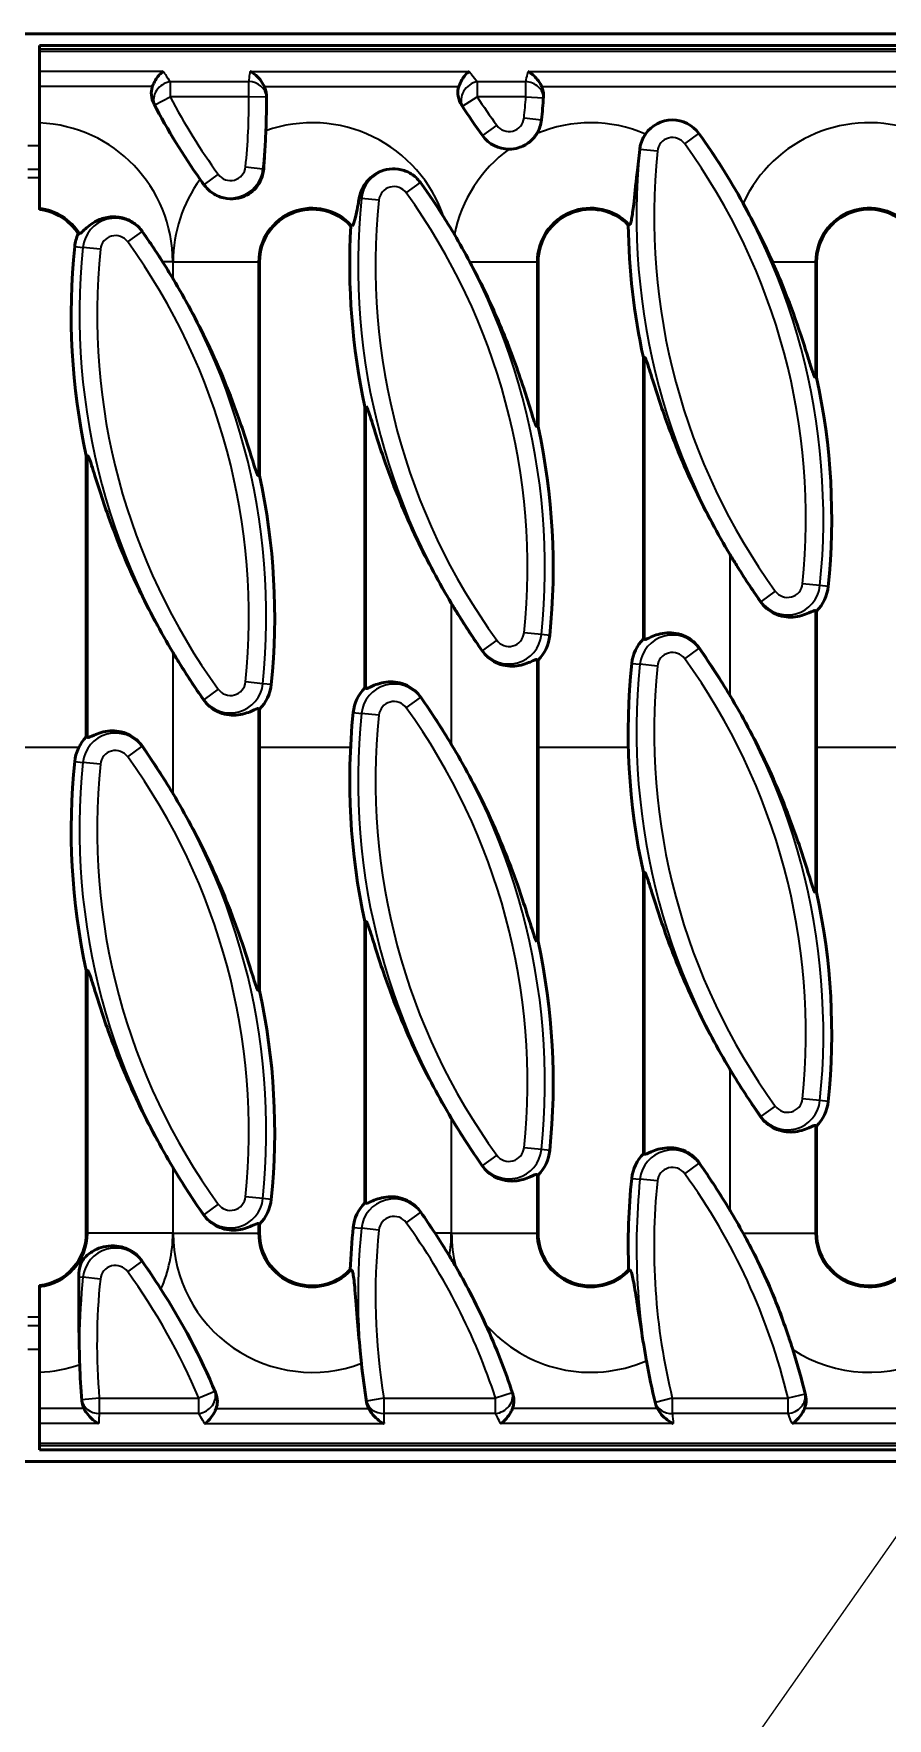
# Model space of a CAD drawing. Header units: millimetres. Extents: x 0 to 1485, y 0 to 1050.
# Drawn here: x 920.1 to 993.1, y 482.8 to 626.8 of the extents above; entities that cross this region are included whole.
import ezdxf

# ---------------------------------------------------------------- set-up
doc = ezdxf.new("R2010")
doc.units = ezdxf.units.MM
doc.header["$LTSCALE"] = 2.5
for name, color, linetype, lineweight in [('Detailumgrenzung (ISO)', 7, 'Continuous', 25), ('Sichtbar (ISO)', 7, 'Continuous', 50), ('Sichtbar schmal (ISO)', 7, 'Continuous', 35)]:
    doc.layers.add(name, color=color, linetype=linetype, lineweight=lineweight)

# ---------------------------------------------------------------- blocks, each defined once
blk = doc.blocks.new('2DTransSymbol1')
at = {"layer": 'Detailumgrenzung (ISO)'}
blk.add_line((406.668, 212.311), (352.158, 134.75), dxfattribs=at)

msp = doc.modelspace()

# ---------------------------------------------------------------- linework, layer by layer
at = {"layer": 'Sichtbar (ISO)'}
for p, q in [((1420.146, 626.759), (420.146, 626.759)), ((1419.646, 625.759), (920.646, 625.759)), ((920.646, 625.759), (920.646, 625.438)), ((920.646, 625.243), (920.646, 625.438)), ((920.646, 625.243), (920.646, 623.532)), ((920.646, 622.233), (920.646, 623.532)), ((920.646, 622.233), (920.646, 619.137)), ((920.646, 619.137), (920.646, 611.848)), ((939.455, 607.259), (939.455, 589.011)), ((963.265, 607.259), (963.265, 593.202)), ((987.074, 607.259), (987.074, 597.392)), ((972.265, 599.078), (972.382, 599.09)), ((972.265, 575.05), (972.265, 599.078)), ((987.074, 597.392), (986.958, 597.38)), ((948.455, 594.887), (948.572, 594.9)), ((948.455, 570.86), (948.455, 594.887)), ((963.265, 593.202), (963.148, 593.189)), ((924.646, 590.697), (924.763, 590.709)), ((924.646, 566.669), (924.646, 590.697)), ((939.455, 589.011), (939.338, 588.999)), ((987.074, 577.42), (987.074, 553.392)), ((963.265, 573.229), (963.265, 549.202)), ((939.455, 569.039), (939.455, 545.011)), ((972.265, 555.078), (972.382, 555.09)), ((972.265, 531.05), (972.265, 555.078)), ((987.074, 553.392), (986.958, 553.38)), ((948.455, 550.887), (948.572, 550.9)), ((948.455, 526.86), (948.455, 550.887)), ((963.265, 549.202), (963.148, 549.189)), ((924.646, 546.697), (924.763, 546.709)), ((924.646, 524.259), (924.646, 546.697)), ((939.455, 545.011), (939.338, 544.999)), ((987.074, 533.42), (987.074, 524.259)), ((963.265, 529.229), (963.265, 524.259)), ((939.455, 525.039), (939.455, 524.259)), ((920.646, 519.669), (920.646, 512.38)), ((920.646, 512.38), (920.646, 509.284)), ((920.646, 507.985), (920.646, 509.284)), ((920.646, 507.985), (920.646, 506.275)), ((920.646, 506.08), (920.646, 506.275)), ((920.646, 506.08), (920.646, 505.759)), ((920.646, 505.759), (1419.646, 505.759)), ((1420.146, 504.759), (420.146, 504.759))]:
    msp.add_line(p, q, dxfattribs=at)
for centre, radius, start, end in [((980.174, 646.749), 56.122, 207.59683, 215.31529), ((883.927, 620.959), 56.122, 357.45596, 0.5072), ((1003.984, 650.939), 56.122, 212.68074, 215.87495), ((907.736, 625.15), 56.122, 354.12505, 356.10902), ((960.778, 619.692), 2.8, 328.28014, 354.12505), ((974.752, 616.588), 2.8, 35.87495, 145.21825), ((960.778, 619.692), 2.8, 215.87495, 270.39032), ((931.546, 585.34), 56.122, 28.66528, 35.87495), ((920.146, 607.259), 4.5, 32.2849, 83.62063), ((943.955, 607.259), 4.5, 42.69787, 180), ((907.736, 581.15), 56.122, 30.46542, 32.21665), ((967.765, 607.259), 4.5, 44.46258, 180), ((1027.793, 611.13), 56.821, 180.72495, 192.24573), ((991.574, 607.259), 4.5, 40.09938, 180), ((927.133, 608.207), 3.5, 155.42211, 174.12505), ((1003.984, 606.939), 56.821, 176.59871, 192.24573), ((980.174, 602.749), 56.821, 174.12505, 192.24573), ((883.927, 576.959), 56.122, 30.93272, 30.99477), ((931.546, 585.34), 56.821, 354.12505, 12.24573), ((907.736, 581.15), 56.821, 354.12505, 12.24573), ((883.927, 576.959), 56.821, 354.12505, 12.24573), ((1027.793, 611.13), 56.122, 210.93272, 210.99477), ((984.587, 579.882), 3.5, 315.28608, 354.12505), ((1003.984, 606.939), 56.122, 210.93272, 210.99477), ((960.778, 575.692), 3.5, 315.28608, 354.12505), ((974.752, 572.588), 3.5, 135.28608, 174.12505), ((980.174, 602.749), 56.122, 210.93272, 210.99477), ((1027.793, 567.13), 56.821, 174.12505, 192.24573), ((936.968, 571.501), 3.5, 315.28608, 354.12505), ((950.943, 568.397), 3.5, 135.28608, 174.12505), ((931.546, 541.34), 56.122, 30.93272, 30.99477), ((1003.984, 562.939), 56.821, 174.12505, 192.24573), ((927.133, 564.207), 3.5, 135.28608, 174.12505), ((907.736, 537.15), 56.122, 30.93272, 30.99477), ((980.174, 558.749), 56.821, 174.12505, 192.24573), ((883.927, 532.959), 56.122, 30.93272, 30.99477), ((931.546, 541.34), 56.821, 354.12505, 12.24573), ((907.736, 537.15), 56.821, 354.12505, 12.24573), ((883.927, 532.959), 56.821, 354.12505, 12.24573), ((1027.793, 567.13), 56.122, 210.93272, 210.99477), ((984.587, 535.882), 3.5, 315.28608, 354.12505), ((1003.984, 562.939), 56.122, 210.93272, 210.99477), ((960.778, 531.692), 3.5, 315.28608, 354.12505), ((980.174, 558.749), 56.122, 210.93272, 210.99477), ((974.752, 528.588), 3.5, 135.28608, 174.12505), ((1027.793, 523.13), 56.821, 174.12505, 182.00871), ((936.968, 527.501), 3.5, 315.28608, 354.12505), ((950.943, 524.397), 3.5, 135.28608, 174.12505), ((931.546, 497.34), 56.122, 30.93272, 30.99477), ((920.146, 524.259), 4.5, 276.37937, 0), ((943.955, 524.259), 4.5, 180, 316.2386), ((1003.984, 518.939), 56.821, 174.12505, 177.77392), ((967.765, 524.259), 4.5, 180, 316.09218), ((991.574, 524.259), 4.5, 180, 321.29525), ((907.736, 493.15), 56.122, 30.23951, 31.31054), ((883.927, 488.959), 56.122, 22.73917, 32.93524), ((907.736, 493.15), 56.122, 18.04876, 24.55021), ((931.546, 497.34), 56.122, 13.48058, 17.62226), ((980.174, 514.749), 56.122, 181.74573, 184.90837), ((1003.984, 518.939), 56.122, 185.9321, 189.33885), ((1027.793, 523.13), 56.122, 190.01958, 193.82654)]:
    msp.add_arc(centre, radius, start, end, dxfattribs=at)
for points, knots in [([(930.291, 622.233), (930.308, 622.281), (930.326, 622.328), (930.425, 622.565), (930.523, 622.744), (930.718, 623.037), (930.814, 623.157), (931.012, 623.367), (931.116, 623.457), (931.22, 623.531), (931.222, 623.531), (931.223, 623.532)], [0.1353717, 0.1353717, 0.1353717, 0.1353717, 0.15050599, 0.15050599, 0.21276163, 0.21276163, 0.26445194, 0.26445194, 0.31732617, 0.31732617, 0.31798987, 0.31798987, 0.31798987, 0.31798987]), ([(938.659, 623.532), (938.661, 623.531), (938.662, 623.531), (938.79, 623.462), (938.917, 623.378), (939.161, 623.185), (939.279, 623.075), (939.532, 622.796), (939.665, 622.617), (939.811, 622.361), (939.844, 622.298), (939.874, 622.233)], [-0.00073425, -0.00073425, -0.00073425, -0.00073425, 0, 0, 0.05537017, 0.05537017, 0.10924001, 0.10924001, 0.17742472, 0.17742472, 0.19886555, 0.19886555, 0.19886555, 0.19886555]), ([(956.487, 622.233), (956.494, 622.254), (956.501, 622.275), (956.577, 622.484), (956.662, 622.663), (956.847, 622.976), (956.944, 623.111), (957.148, 623.349), (957.255, 623.45), (957.364, 623.531), (957.365, 623.531), (957.366, 623.532)], [0.14616487, 0.14616487, 0.14616487, 0.14616487, 0.15275085, 0.15275085, 0.21286125, 0.21286125, 0.26849411, 0.26849411, 0.32560893, 0.32560893, 0.32626546, 0.32626546, 0.32626546, 0.32626546]), ([(962.406, 623.532), (962.407, 623.531), (962.409, 623.531), (962.55, 623.452), (962.689, 623.354), (962.954, 623.124), (963.082, 622.992), (963.324, 622.688), (963.439, 622.512), (963.547, 622.294), (963.561, 622.264), (963.575, 622.233)], [-0.00072433, -0.00072433, -0.00072433, -0.00072433, 0, 0, 0.06227037, 0.06227037, 0.12240292, 0.12240292, 0.18602602, 0.18602602, 0.19611209, 0.19611209, 0.19611209, 0.19611209]), ([(930.438, 620.751), (930.312, 620.992), (930.23, 621.257), (930.187, 621.749), (930.207, 621.972), (930.28, 622.2), (930.285, 622.217), (930.291, 622.233)], [0, 0, 0, 0, 0.08172311, 0.08172311, 0.14842568, 0.14842568, 0.1537856, 0.1537856, 0.1537856, 0.1537856]), ([(939.874, 622.233), (939.874, 622.233), (939.875, 622.232), (939.931, 622.112), (939.973, 621.986), (940.03, 621.726), (940.045, 621.591), (940.046, 621.456)], [0.163097872, 0.163097872, 0.163097872, 0.163097872, 0.163358733, 0.163358733, 0.202749096, 0.202749096, 0.243042104, 0.243042104, 0.243042104, 0.243042104]), ([(956.747, 620.636), (956.595, 620.873), (956.485, 621.139), (956.397, 621.637), (956.397, 621.865), (956.457, 622.134), (956.47, 622.184), (956.487, 622.233)], [0, 0, 0, 0, 0.08457474, 0.08457474, 0.15215713, 0.15215713, 0.16791413, 0.16791413, 0.16791413, 0.16791413]), ([(963.575, 622.233), (963.636, 622.098), (963.679, 621.956), (963.731, 621.656), (963.739, 621.498), (963.728, 621.341)], [0.162385606, 0.162385606, 0.162385606, 0.162385606, 0.206632546, 0.206632546, 0.253507838, 0.253507838, 0.253507838, 0.253507838]), ([(939.807, 615.209), (939.839, 615.678), (939.871, 616.158), (939.935, 617.249), (939.966, 617.858), (939.993, 618.468)], [-0.40504409, -0.40504409, -0.40504409, -0.40504409, -0.25451426, -0.25451426, -0.07058088, -0.07058088, -0.07058088, -0.07058088]), ([(960.797, 616.892), (961.06, 616.894), (961.322, 616.932), (961.921, 617.109), (962.242, 617.277), (962.775, 617.702), (962.99, 617.946), (963.16, 618.22)], [-0.39651947, -0.39651947, -0.39651947, -0.39651947, -0.31707583, -0.31707583, -0.20920297, -0.20920297, -0.1123733, -0.1123733, -0.1123733, -0.1123733]), ([(972.452, 618.185), (972.382, 618.083), (972.318, 617.977), (972.211, 617.772), (972.167, 617.675), (972.09, 617.474), (972.056, 617.37), (971.995, 617.137), (971.971, 617.006), (971.955, 616.875)], [-0.14937087, -0.14937087, -0.14937087, -0.14937087, -0.11222691, -0.11222691, -0.08005837, -0.08005837, -0.04721644, -0.04721644, -0.00694197, -0.00694197, -0.00694197, -0.00694197]), ([(971.955, 616.875), (971.873, 616.186), (971.797, 615.515), (971.612, 613.809), (971.52, 612.895), (971.379, 611.685), (971.323, 611.254), (971.23, 610.765), (971.195, 610.626), (971.137, 610.496), (971.115, 610.468), (971.093, 610.459)], [-0.94657049, -0.94657049, -0.94657049, -0.94657049, -0.75450404, -0.75450404, -0.43289932, -0.43289932, -0.20957644, -0.20957644, -0.07633944, -0.07633944, 0, 0, 0, 0]), ([(934.698, 613.86), (934.717, 613.832), (934.737, 613.806), (934.878, 613.623), (935.013, 613.48), (935.268, 613.259), (935.381, 613.175), (935.617, 613.024), (935.739, 612.958), (936.036, 612.823), (936.213, 612.762), (936.746, 612.635), (937.096, 612.621), (937.742, 612.705), (938.057, 612.8), (938.589, 613.078), (938.805, 613.235), (939.217, 613.642), (939.391, 613.888), (939.68, 614.473), (939.78, 614.832), (939.807, 615.209)], [-0.75374184, -0.75374184, -0.75374184, -0.75374184, -0.74377477, -0.74377477, -0.6847414, -0.6847414, -0.64194422, -0.64194422, -0.59930744, -0.59930744, -0.540875, -0.540875, -0.42646861, -0.42646861, -0.31666449, -0.31666449, -0.22873629, -0.22873629, -0.12894587, -0.12894587, -0.00738874, -0.00738874, -0.00738874, -0.00738874]), ([(953.212, 614.039), (953.181, 614.082), (953.147, 614.126), (952.886, 614.446), (952.607, 614.679), (951.987, 615.022), (951.653, 615.132), (950.976, 615.226), (950.64, 615.214), (949.998, 615.079), (949.698, 614.96), (949.203, 614.668), (949.003, 614.511), (948.722, 614.23), (948.626, 614.118), (948.465, 613.902), (948.397, 613.799), (948.265, 613.569), (948.203, 613.44), (948.069, 613.109), (948.011, 612.905), (947.975, 612.702)], [-0.75228557, -0.75228557, -0.75228557, -0.75228557, -0.73595629, -0.73595629, -0.62774562, -0.62774562, -0.5226502, -0.5226502, -0.42138835, -0.42138835, -0.32155643, -0.32155643, -0.2387298, -0.2387298, -0.1885277, -0.1885277, -0.14475736, -0.14475736, -0.09214636, -0.09214636, -0.00970928, -0.00970928, -0.00970928, -0.00970928]), ([(947.975, 612.702), (947.941, 612.516), (947.908, 612.338), (947.756, 611.531), (947.647, 610.997), (947.512, 610.561), (947.478, 610.473), (947.423, 610.382), (947.402, 610.36), (947.382, 610.353)], [-0.52965931, -0.52965931, -0.52965931, -0.52965931, -0.45407213, -0.45407213, -0.17098501, -0.17098501, -0.06796583, -0.06796583, 0, 0, 0, 0]), ([(983.301, 607.259), (982.938, 608.071), (982.533, 608.915), (981.706, 610.55), (981.271, 611.38), (980.789, 612.261)], [-1.31297331, -1.31297331, -1.31297331, -1.31297331, -0.94718327, -0.94718327, -0.64308368, -0.64308368, -0.64308368, -0.64308368]), ([(929.427, 609.866), (929.233, 610.14), (928.994, 610.376), (928.414, 610.783), (928.075, 610.933), (927.346, 611.114), (926.955, 611.133), (926.201, 611.033), (925.851, 610.92), (925.048, 610.522), (924.708, 610.213), (924.32, 609.84), (924.168, 609.675), (924.083, 609.67)], [-1.6576117, -1.6576117, -1.6576117, -1.6576117, -1.4428781, -1.4428781, -1.1979716, -1.1979716, -0.9305291, -0.9305291, -0.6675009, -0.6675009, -0.2588684, -0.2588684, -0.0001515, -0.0001515, -0.0001515, -0.0001515]), ([(931.172, 607.259), (930.838, 607.786), (930.498, 608.306), (929.913, 609.172), (929.672, 609.52), (929.427, 609.866)], [-0.35497292, -0.35497292, -0.35497292, -0.35497292, -0.16748148, -0.16748148, -0.03960892, -0.03960892, -0.03960892, -0.03960892]), ([(963.148, 593.189), (963.13, 593.187), (963.102, 593.229), (963.03, 593.389), (962.986, 593.507), (962.771, 594.129), (962.524, 594.947), (962.073, 596.358), (961.821, 597.122), (961.265, 598.704), (960.962, 599.523), (959.989, 601.99), (959.252, 603.649), (958.176, 605.841), (957.814, 606.546), (957.431, 607.259)], [2.8069153, 2.8069153, 2.8069153, 2.8069153, 2.8686108, 2.8686108, 2.9317498, 2.9317498, 3.1869598, 3.1869598, 3.4419695, 3.4419695, 3.6969791, 3.6969791, 4.2069984, 4.2069984, 4.4401033, 4.4401033, 4.4401033, 4.4401033]), ([(986.958, 597.38), (986.937, 597.378), (986.906, 597.428), (986.829, 597.605), (986.783, 597.732), (986.629, 598.184), (986.507, 598.578), (986.073, 599.959), (985.689, 601.161), (984.819, 603.606), (984.333, 604.854), (983.677, 606.406), (983.494, 606.829), (983.301, 607.259)], [2.2662853, 2.2662853, 2.2662853, 2.2662853, 2.3371877, 2.3371877, 2.4095372, 2.4095372, 2.5542362, 2.5542362, 2.9381046, 2.9381046, 3.321973, 3.321973, 3.4617373, 3.4617373, 3.4617373, 3.4617373]), ([(939.338, 588.999), (939.325, 588.997), (939.307, 589.018), (939.262, 589.101), (939.235, 589.165), (939.145, 589.401), (939.073, 589.619), (938.83, 590.371), (938.623, 591.048), (938.17, 592.454), (937.923, 593.186), (936.974, 595.873), (936.067, 598.118), (934.107, 602.22), (933.096, 604.089), (932.066, 605.807)], [0.0014453, 0.0014453, 0.0014453, 0.0014453, 0.0467756, 0.0467756, 0.0935512, 0.0935512, 0.1871024, 0.1871024, 0.4178913, 0.4178913, 0.6486803, 0.6486803, 1.3391491, 1.3391491, 1.9269988, 1.9269988, 1.9269988, 1.9269988]), ([(972.382, 599.09), (972.395, 599.092), (972.413, 599.071), (972.458, 598.988), (972.485, 598.924), (972.576, 598.688), (972.648, 598.47), (972.89, 597.718), (973.097, 597.041), (973.551, 595.635), (973.797, 594.903), (974.746, 592.216), (975.653, 589.971), (977.613, 585.869), (978.624, 584), (979.654, 582.281)], [0.0014453, 0.0014453, 0.0014453, 0.0014453, 0.0467756, 0.0467756, 0.0935512, 0.0935512, 0.1871024, 0.1871024, 0.4178913, 0.4178913, 0.6486803, 0.6486803, 1.3391491, 1.3391491, 1.9269988, 1.9269988, 1.9269988, 1.9269988]), ([(948.572, 594.9), (948.585, 594.901), (948.603, 594.88), (948.648, 594.797), (948.676, 594.734), (948.766, 594.497), (948.838, 594.279), (949.08, 593.527), (949.288, 592.851), (949.741, 591.445), (949.987, 590.712), (950.937, 588.026), (951.843, 585.781), (953.804, 581.678), (954.814, 579.81), (955.844, 578.091)], [0.0014453, 0.0014453, 0.0014453, 0.0014453, 0.0467756, 0.0467756, 0.0935512, 0.0935512, 0.1871024, 0.1871024, 0.4178913, 0.4178913, 0.6486803, 0.6486803, 1.3391491, 1.3391491, 1.9269988, 1.9269988, 1.9269988, 1.9269988]), ([(924.763, 590.709), (924.776, 590.711), (924.794, 590.69), (924.839, 590.607), (924.866, 590.543), (924.956, 590.307), (925.029, 590.089), (925.271, 589.337), (925.478, 588.66), (925.932, 587.254), (926.178, 586.522), (927.127, 583.835), (928.034, 581.59), (929.994, 577.488), (931.005, 575.619), (932.035, 573.9)], [0.0014453, 0.0014453, 0.0014453, 0.0014453, 0.0467756, 0.0467756, 0.0935512, 0.0935512, 0.1871024, 0.1871024, 0.4178913, 0.4178913, 0.6486803, 0.6486803, 1.3391491, 1.3391491, 1.9269988, 1.9269988, 1.9269988, 1.9269988]), ([(979.685, 582.229), (979.865, 581.93), (980.045, 581.635), (980.86, 580.324), (981.566, 579.252), (982.284, 578.217)], [5.48269728, 5.48269728, 5.48269728, 5.48269728, 5.58507079, 5.58507079, 5.94622294, 5.94622294, 5.94622294, 5.94622294]), ([(955.876, 578.039), (956.055, 577.74), (956.236, 577.445), (957.05, 576.134), (957.756, 575.061), (958.475, 574.026)], [5.48269728, 5.48269728, 5.48269728, 5.48269728, 5.58507079, 5.58507079, 5.94622294, 5.94622294, 5.94622294, 5.94622294]), ([(982.284, 578.217), (982.426, 578.014), (982.6, 577.819), (983.009, 577.469), (983.247, 577.321), (983.729, 577.091), (984.015, 577.002), (984.562, 576.907), (984.823, 576.899), (985.595, 576.945), (986.066, 577.112), (986.704, 577.394), (986.892, 577.496), (986.958, 577.468)], [3.77389781, 3.77389781, 3.77389781, 3.77389781, 3.8486369, 3.8486369, 3.9329934, 3.9329934, 4.03146858, 4.03146858, 4.12994376, 4.12994376, 4.37294135, 4.37294135, 4.59700617, 4.59700617, 4.59700617, 4.59700617]), ([(977.055, 574.253), (976.914, 574.456), (976.739, 574.65), (976.33, 575.001), (976.093, 575.149), (975.61, 575.379), (975.325, 575.468), (974.778, 575.563), (974.516, 575.571), (973.744, 575.525), (973.273, 575.357), (972.636, 575.076), (972.447, 574.974), (972.382, 575.001)], [3.77389781, 3.77389781, 3.77389781, 3.77389781, 3.8486369, 3.8486369, 3.9329934, 3.9329934, 4.03146858, 4.03146858, 4.12994376, 4.12994376, 4.37294135, 4.37294135, 4.59700617, 4.59700617, 4.59700617, 4.59700617]), ([(932.066, 573.848), (932.246, 573.549), (932.426, 573.255), (933.241, 571.943), (933.946, 570.871), (934.665, 569.836)], [5.48269728, 5.48269728, 5.48269728, 5.48269728, 5.58507079, 5.58507079, 5.94622294, 5.94622294, 5.94622294, 5.94622294]), ([(958.475, 574.026), (958.616, 573.823), (958.791, 573.629), (959.199, 573.278), (959.437, 573.13), (959.92, 572.9), (960.205, 572.811), (960.752, 572.717), (961.014, 572.709), (961.786, 572.754), (962.257, 572.922), (962.894, 573.203), (963.083, 573.305), (963.148, 573.278)], [3.77389781, 3.77389781, 3.77389781, 3.77389781, 3.8486369, 3.8486369, 3.9329934, 3.9329934, 4.03146858, 4.03146858, 4.12994376, 4.12994376, 4.37294135, 4.37294135, 4.59700617, 4.59700617, 4.59700617, 4.59700617]), ([(979.654, 570.241), (979.238, 570.934), (978.812, 571.614), (977.963, 572.923), (977.514, 573.592), (977.055, 574.253)], [5.66968278, 5.66968278, 5.66968278, 5.66968278, 5.90766072, 5.90766072, 6.13991152, 6.13991152, 6.13991152, 6.13991152]), ([(953.245, 570.062), (953.104, 570.266), (952.929, 570.46), (952.521, 570.811), (952.283, 570.959), (951.8, 571.189), (951.515, 571.277), (950.968, 571.372), (950.707, 571.38), (949.935, 571.335), (949.463, 571.167), (948.826, 570.886), (948.638, 570.784), (948.572, 570.811)], [3.77389781, 3.77389781, 3.77389781, 3.77389781, 3.8486369, 3.8486369, 3.9329934, 3.9329934, 4.03146858, 4.03146858, 4.12994376, 4.12994376, 4.37294135, 4.37294135, 4.59700617, 4.59700617, 4.59700617, 4.59700617]), ([(955.844, 566.05), (955.428, 566.743), (955.003, 567.423), (954.154, 568.732), (953.705, 569.401), (953.245, 570.062)], [5.66968278, 5.66968278, 5.66968278, 5.66968278, 5.90766072, 5.90766072, 6.13991152, 6.13991152, 6.13991152, 6.13991152]), ([(986.958, 553.38), (986.944, 553.378), (986.926, 553.399), (986.881, 553.482), (986.854, 553.546), (986.764, 553.782), (986.692, 554), (986.449, 554.752), (986.242, 555.429), (985.789, 556.835), (985.542, 557.567), (984.593, 560.254), (983.686, 562.499), (981.726, 566.601), (980.715, 568.47), (979.685, 570.188)], [0.0014453, 0.0014453, 0.0014453, 0.0014453, 0.0467756, 0.0467756, 0.0935512, 0.0935512, 0.1871024, 0.1871024, 0.4178913, 0.4178913, 0.6486803, 0.6486803, 1.3391491, 1.3391491, 1.9269988, 1.9269988, 1.9269988, 1.9269988]), ([(934.665, 569.836), (934.807, 569.633), (934.981, 569.438), (935.39, 569.088), (935.628, 568.94), (936.11, 568.71), (936.396, 568.621), (936.943, 568.526), (937.204, 568.518), (937.976, 568.564), (938.447, 568.731), (939.085, 569.013), (939.273, 569.115), (939.338, 569.087)], [3.77389781, 3.77389781, 3.77389781, 3.77389781, 3.8486369, 3.8486369, 3.9329934, 3.9329934, 4.03146858, 4.03146858, 4.12994376, 4.12994376, 4.37294135, 4.37294135, 4.59700617, 4.59700617, 4.59700617, 4.59700617]), ([(929.436, 565.872), (929.295, 566.075), (929.12, 566.27), (928.711, 566.62), (928.473, 566.768), (927.991, 566.998), (927.706, 567.087), (927.158, 567.182), (926.897, 567.19), (926.125, 567.144), (925.654, 566.976), (925.017, 566.695), (924.828, 566.593), (924.763, 566.62)], [3.77389781, 3.77389781, 3.77389781, 3.77389781, 3.8486369, 3.8486369, 3.9329934, 3.9329934, 4.03146858, 4.03146858, 4.12994376, 4.12994376, 4.37294135, 4.37294135, 4.59700617, 4.59700617, 4.59700617, 4.59700617]), ([(932.035, 561.86), (931.618, 562.553), (931.193, 563.233), (930.344, 564.542), (929.895, 565.211), (929.436, 565.872)], [5.66968278, 5.66968278, 5.66968278, 5.66968278, 5.90766072, 5.90766072, 6.13991152, 6.13991152, 6.13991152, 6.13991152]), ([(963.148, 549.189), (963.135, 549.188), (963.117, 549.209), (963.072, 549.292), (963.045, 549.355), (962.954, 549.591), (962.882, 549.81), (962.64, 550.561), (962.432, 551.238), (961.979, 552.644), (961.733, 553.377), (960.783, 556.063), (959.877, 558.308), (957.917, 562.411), (956.906, 564.279), (955.876, 565.998)], [0.0014453, 0.0014453, 0.0014453, 0.0014453, 0.0467756, 0.0467756, 0.0935512, 0.0935512, 0.1871024, 0.1871024, 0.4178913, 0.4178913, 0.6486803, 0.6486803, 1.3391491, 1.3391491, 1.9269988, 1.9269988, 1.9269988, 1.9269988]), ([(939.338, 544.999), (939.325, 544.997), (939.307, 545.018), (939.262, 545.101), (939.235, 545.165), (939.145, 545.401), (939.073, 545.619), (938.83, 546.371), (938.623, 547.048), (938.17, 548.454), (937.923, 549.186), (936.974, 551.873), (936.067, 554.118), (934.107, 558.22), (933.096, 560.089), (932.066, 561.807)], [0.0014453, 0.0014453, 0.0014453, 0.0014453, 0.0467756, 0.0467756, 0.0935512, 0.0935512, 0.1871024, 0.1871024, 0.4178913, 0.4178913, 0.6486803, 0.6486803, 1.3391491, 1.3391491, 1.9269988, 1.9269988, 1.9269988, 1.9269988]), ([(972.382, 555.09), (972.395, 555.092), (972.413, 555.071), (972.458, 554.988), (972.485, 554.924), (972.576, 554.688), (972.648, 554.47), (972.89, 553.718), (973.097, 553.041), (973.551, 551.635), (973.797, 550.903), (974.746, 548.216), (975.653, 545.971), (977.613, 541.869), (978.624, 540), (979.654, 538.281)], [0.0014453, 0.0014453, 0.0014453, 0.0014453, 0.0467756, 0.0467756, 0.0935512, 0.0935512, 0.1871024, 0.1871024, 0.4178913, 0.4178913, 0.6486803, 0.6486803, 1.3391491, 1.3391491, 1.9269988, 1.9269988, 1.9269988, 1.9269988]), ([(948.572, 550.9), (948.585, 550.901), (948.603, 550.88), (948.648, 550.797), (948.676, 550.734), (948.766, 550.497), (948.838, 550.279), (949.08, 549.527), (949.288, 548.851), (949.741, 547.445), (949.987, 546.712), (950.937, 544.026), (951.843, 541.781), (953.804, 537.678), (954.814, 535.81), (955.844, 534.091)], [0.0014453, 0.0014453, 0.0014453, 0.0014453, 0.0467756, 0.0467756, 0.0935512, 0.0935512, 0.1871024, 0.1871024, 0.4178913, 0.4178913, 0.6486803, 0.6486803, 1.3391491, 1.3391491, 1.9269988, 1.9269988, 1.9269988, 1.9269988]), ([(924.763, 546.709), (924.776, 546.711), (924.794, 546.69), (924.839, 546.607), (924.866, 546.543), (924.956, 546.307), (925.029, 546.089), (925.271, 545.337), (925.478, 544.66), (925.932, 543.254), (926.178, 542.522), (927.127, 539.835), (928.034, 537.59), (929.994, 533.488), (931.005, 531.619), (932.035, 529.9)], [0.0014453, 0.0014453, 0.0014453, 0.0014453, 0.0467756, 0.0467756, 0.0935512, 0.0935512, 0.1871024, 0.1871024, 0.4178913, 0.4178913, 0.6486803, 0.6486803, 1.3391491, 1.3391491, 1.9269988, 1.9269988, 1.9269988, 1.9269988]), ([(979.685, 538.229), (980.102, 537.536), (980.527, 536.856), (981.376, 535.547), (981.825, 534.878), (982.284, 534.217)], [5.66968278, 5.66968278, 5.66968278, 5.66968278, 5.90766072, 5.90766072, 6.13991152, 6.13991152, 6.13991152, 6.13991152]), ([(982.284, 534.217), (982.426, 534.014), (982.6, 533.819), (983.009, 533.469), (983.247, 533.321), (983.729, 533.091), (984.015, 533.002), (984.562, 532.907), (984.823, 532.899), (985.595, 532.945), (986.066, 533.112), (986.704, 533.394), (986.892, 533.496), (986.958, 533.468)], [3.77389781, 3.77389781, 3.77389781, 3.77389781, 3.8486369, 3.8486369, 3.9329934, 3.9329934, 4.03146858, 4.03146858, 4.12994376, 4.12994376, 4.37294135, 4.37294135, 4.59700617, 4.59700617, 4.59700617, 4.59700617]), ([(955.876, 534.039), (956.292, 533.346), (956.718, 532.666), (957.566, 531.357), (958.015, 530.688), (958.475, 530.026)], [5.66968278, 5.66968278, 5.66968278, 5.66968278, 5.90766072, 5.90766072, 6.13991152, 6.13991152, 6.13991152, 6.13991152]), ([(977.055, 530.253), (976.914, 530.456), (976.739, 530.65), (976.33, 531.001), (976.093, 531.149), (975.61, 531.379), (975.325, 531.468), (974.778, 531.563), (974.516, 531.571), (973.744, 531.525), (973.273, 531.357), (972.636, 531.076), (972.447, 530.974), (972.382, 531.001)], [3.77389781, 3.77389781, 3.77389781, 3.77389781, 3.8486369, 3.8486369, 3.9329934, 3.9329934, 4.03146858, 4.03146858, 4.12994376, 4.12994376, 4.37294135, 4.37294135, 4.59700617, 4.59700617, 4.59700617, 4.59700617]), ([(932.066, 529.848), (932.483, 529.155), (932.908, 528.475), (933.757, 527.166), (934.206, 526.497), (934.665, 525.836)], [5.66968278, 5.66968278, 5.66968278, 5.66968278, 5.90766072, 5.90766072, 6.13991152, 6.13991152, 6.13991152, 6.13991152]), ([(958.475, 530.026), (958.616, 529.823), (958.791, 529.629), (959.199, 529.278), (959.437, 529.13), (959.92, 528.9), (960.205, 528.811), (960.752, 528.717), (961.014, 528.709), (961.786, 528.754), (962.257, 528.922), (962.894, 529.203), (963.083, 529.305), (963.148, 529.278)], [3.77389781, 3.77389781, 3.77389781, 3.77389781, 3.8486369, 3.8486369, 3.9329934, 3.9329934, 4.03146858, 4.03146858, 4.12994376, 4.12994376, 4.37294135, 4.37294135, 4.59700617, 4.59700617, 4.59700617, 4.59700617]), ([(953.245, 526.062), (953.104, 526.266), (952.929, 526.46), (952.521, 526.811), (952.283, 526.959), (951.8, 527.189), (951.515, 527.277), (950.968, 527.372), (950.707, 527.38), (949.935, 527.335), (949.463, 527.167), (948.826, 526.886), (948.638, 526.784), (948.572, 526.811)], [3.77389781, 3.77389781, 3.77389781, 3.77389781, 3.8486369, 3.8486369, 3.9329934, 3.9329934, 4.03146858, 4.03146858, 4.12994376, 4.12994376, 4.37294135, 4.37294135, 4.59700617, 4.59700617, 4.59700617, 4.59700617]), ([(934.665, 525.836), (934.807, 525.633), (934.981, 525.438), (935.39, 525.088), (935.628, 524.94), (936.11, 524.71), (936.396, 524.621), (936.943, 524.526), (937.204, 524.518), (937.976, 524.564), (938.447, 524.731), (939.085, 525.013), (939.273, 525.115), (939.338, 525.087)], [3.77389781, 3.77389781, 3.77389781, 3.77389781, 3.8486369, 3.8486369, 3.9329934, 3.9329934, 4.03146858, 4.03146858, 4.12994376, 4.12994376, 4.37294135, 4.37294135, 4.59700617, 4.59700617, 4.59700617, 4.59700617]), ([(985.034, 514.33), (984.904, 514.74), (984.773, 515.138), (984.178, 516.906), (983.679, 518.252), (982.248, 521.566), (981.53, 522.941), (980.799, 524.259)], [-0.91355813, -0.91355813, -0.91355813, -0.91355813, -0.8143783, -0.8143783, -0.45330258, -0.45330258, 0, 0, 0, 0]), ([(929.428, 521.867), (929.253, 522.121), (929.042, 522.341), (928.51, 522.755), (928.189, 522.917), (927.576, 523.115), (927.291, 523.161), (926.696, 523.186), (926.394, 523.15), (925.557, 522.95), (925.162, 522.705), (924.787, 522.435), (924.648, 522.312), (924.486, 522.138), (924.443, 522.086), (924.381, 522.005), (924.357, 521.971), (924.312, 521.902), (924.292, 521.87), (924.252, 521.797), (924.232, 521.76), (924.192, 521.673), (924.17, 521.62), (924.058, 521.306), (923.987, 520.955), (923.997, 520.529)], [-1.0832077, -1.0832077, -1.0832077, -1.0832077, -1.0192548, -1.0192548, -0.9383993, -0.9383993, -0.8659945, -0.8659945, -0.7794387, -0.7794387, -0.6023433, -0.6023433, -0.4662227, -0.4662227, -0.4019818, -0.4019818, -0.3618998, -0.3618998, -0.3290895, -0.3290895, -0.2910172, -0.2910172, -0.2385751, -0.2385751, -0.0134061, -0.0134061, -0.0134061, -0.0134061]), ([(958.784, 516.468), (958.395, 517.32), (957.953, 518.235), (957.023, 520.006), (956.619, 520.73), (956.221, 521.413)], [-0.73833273, -0.73833273, -0.73833273, -0.73833273, -0.46284352, -0.46284352, -0.24686135, -0.24686135, -0.24686135, -0.24686135]), ([(923.997, 520.529), (924, 520.375), (924.002, 520.213), (924.01, 519.438), (924.007, 518.619), (924.011, 516.766), (924.018, 515.832), (924.046, 514.254), (924.06, 513.647), (924.079, 513.039)], [-1.03038479, -1.03038479, -1.03038479, -1.03038479, -0.93947954, -0.93947954, -0.59002589, -0.59002589, -0.2890979, -0.2890979, -0.10573163, -0.10573163, -0.10573163, -0.10573163]), ([(947.321, 521.098), (947.337, 521.091), (947.353, 521.073), (947.387, 521.007), (947.405, 520.953), (947.485, 520.635), (947.538, 520.19), (947.653, 518.983), (947.721, 518.084), (947.88, 516.134), (947.961, 515.186), (948.09, 513.851), (948.126, 513.495), (948.163, 513.139)], [-1.3892773, -1.3892773, -1.3892773, -1.3892773, -1.3247258, -1.3247258, -1.2436185, -1.2436185, -0.9552774, -0.9552774, -0.588342, -0.588342, -0.2903455, -0.2903455, -0.1825745, -0.1825745, -0.1825745, -0.1825745]), ([(971.126, 521.093), (971.138, 521.088), (971.151, 521.078), (971.178, 521.044), (971.192, 521.019), (971.25, 520.893), (971.295, 520.738), (971.428, 520.154), (971.522, 519.601), (971.739, 518.238), (971.867, 517.384), (972.153, 515.57), (972.308, 514.622), (972.493, 513.561), (972.511, 513.463), (972.528, 513.365)], [-1.3861522, -1.3861522, -1.3861522, -1.3861522, -1.3435372, -1.3435372, -1.2969423, -1.2969423, -1.1553421, -1.1553421, -0.8864188, -0.8864188, -0.581759, -0.581759, -0.2884659, -0.2884659, -0.2586769, -0.2586769, -0.2586769, -0.2586769]), ([(924.439, 509.284), (924.436, 509.29), (924.433, 509.297), (924.335, 509.505), (924.278, 509.724), (924.259, 509.947)], [0.163967718, 0.163967718, 0.163967718, 0.163967718, 0.166052254, 0.166052254, 0.232757335, 0.232757335, 0.232757335, 0.232757335]), ([(935.686, 510.652), (935.789, 510.407), (935.846, 510.143), (935.847, 509.676), (935.813, 509.473), (935.742, 509.284)], [0, 0, 0, 0, 0.0796339, 0.0796339, 0.14069016, 0.14069016, 0.14069016, 0.14069016]), ([(961.096, 510.538), (961.177, 510.29), (961.211, 510.028), (961.177, 509.603), (961.141, 509.439), (961.08, 509.284)], [0, 0, 0, 0, 0.0780568, 0.0780568, 0.12827444, 0.12827444, 0.12827444, 0.12827444]), ([(986.121, 510.423), (986.181, 510.174), (986.194, 509.914), (986.132, 509.532), (986.097, 509.405), (986.047, 509.284)], [0, 0, 0, 0, 0.07686109, 0.07686109, 0.11633361, 0.11633361, 0.11633361, 0.11633361]), ([(925.701, 507.985), (925.699, 507.986), (925.697, 507.987), (925.479, 508.1), (925.259, 508.256), (924.893, 508.605), (924.738, 508.787), (924.545, 509.084), (924.488, 509.182), (924.439, 509.284)], [-0.000749, -0.000749, -0.000749, -0.000749, 0, 0, 0.09329283, 0.09329283, 0.16751746, 0.16751746, 0.20185719, 0.20185719, 0.20185719, 0.20185719]), ([(935.742, 509.284), (935.714, 509.208), (935.682, 509.133), (935.554, 508.865), (935.443, 508.686), (935.237, 508.414), (935.147, 508.312), (934.959, 508.131), (934.862, 508.052), (934.764, 507.987), (934.763, 507.986), (934.761, 507.985)], [0.1248801, 0.1248801, 0.1248801, 0.1248801, 0.14934012, 0.14934012, 0.21452113, 0.21452113, 0.26141602, 0.26141602, 0.30926435, 0.30926435, 0.30994217, 0.30994217, 0.30994217, 0.30994217]), ([(950.095, 507.985), (950.093, 507.986), (950.091, 507.987), (949.899, 508.082), (949.707, 508.209), (949.353, 508.507), (949.186, 508.68), (948.944, 509.002), (948.856, 509.139), (948.783, 509.284)], [-0.00077182, -0.00077182, -0.00077182, -0.00077182, 0, 0, 0.0803179, 0.0803179, 0.15582675, 0.15582675, 0.20490056, 0.20490056, 0.20490056, 0.20490056]), ([(961.08, 509.284), (961.037, 509.176), (960.987, 509.07), (960.824, 508.77), (960.698, 508.59), (960.402, 508.249), (960.229, 508.097), (960.055, 507.987), (960.053, 507.986), (960.052, 507.985)], [0.11465545, 0.11465545, 0.11465545, 0.11465545, 0.14973547, 0.14973547, 0.21856016, 0.21856016, 0.3012592, 0.3012592, 0.30194586, 0.30194586, 0.30194586, 0.30194586]), ([(974.826, 507.985), (974.824, 507.986), (974.822, 507.987), (974.644, 508.072), (974.466, 508.181), (974.133, 508.438), (973.974, 508.585), (973.697, 508.904), (973.574, 509.075), (973.47, 509.267), (973.466, 509.276), (973.462, 509.284)], [-0.00078805, -0.00078805, -0.00078805, -0.00078805, 0, 0, 0.07295644, 0.07295644, 0.14225407, 0.14225407, 0.20539203, 0.20539203, 0.20825133, 0.20825133, 0.20825133, 0.20825133]), ([(986.047, 509.284), (985.989, 509.143), (985.919, 509.008), (985.718, 508.679), (985.575, 508.499), (985.281, 508.201), (985.13, 508.08), (984.977, 507.987), (984.976, 507.986), (984.974, 507.985)], [0.10463723, 0.10463723, 0.10463723, 0.10463723, 0.1502849, 0.1502849, 0.22318718, 0.22318718, 0.29365531, 0.29365531, 0.2943519, 0.2943519, 0.2943519, 0.2943519])]:
    msp.add_open_spline(points, degree=3, knots=knots, dxfattribs=at)
for points, degree in [([(934.38, 614.306), (934.486, 614.157), (934.592, 614.008), (934.698, 613.86)], 3), ([(955.217, 611.069), (954.619, 612.018), (953.958, 613.008), (953.212, 614.039)], 3), ([(971.093, 610.459), (971.054, 610.443), (971.015, 610.427), (970.977, 610.411)], 3), ([(924.083, 609.67), (924.039, 609.668), (923.994, 609.665), (923.95, 609.662)], 3), ([(947.382, 610.353), (947.342, 610.339), (947.302, 610.325), (947.263, 610.31)], 3), ([(957.431, 607.259), (957.001, 608.06), (956.563, 608.833), (956.109, 609.604)], 3), ([(932.035, 605.86), (931.751, 606.333), (931.463, 606.799), (931.172, 607.259)], 3), ([(986.958, 577.468), (987.015, 577.444), (987.074, 577.42)], 2), ([(972.382, 575.001), (972.324, 575.026), (972.265, 575.05)], 2), ([(963.148, 573.278), (963.206, 573.254), (963.265, 573.229)], 2), ([(948.572, 570.811), (948.514, 570.835), (948.455, 570.86)], 2), ([(939.338, 569.087), (939.396, 569.063), (939.455, 569.039)], 2), ([(924.763, 566.62), (924.705, 566.645), (924.646, 566.669)], 2), ([(986.958, 533.468), (987.015, 533.444), (987.074, 533.42)], 2), ([(972.382, 531.001), (972.324, 531.026), (972.265, 531.05)], 2), ([(979.654, 526.241), (978.809, 527.648), (977.928, 528.996), (977.055, 530.253)], 3), ([(963.148, 529.278), (963.206, 529.254), (963.265, 529.229)], 2), ([(948.572, 526.811), (948.514, 526.835), (948.455, 526.86)], 2), ([(954.461, 524.259), (954.057, 524.878), (953.65, 525.48), (953.245, 526.062)], 3), ([(980.799, 524.259), (980.437, 524.911), (980.065, 525.556), (979.685, 526.188)], 3), ([(939.338, 525.087), (939.396, 525.063), (939.455, 525.039)], 2), ([(955.684, 522.315), (955.251, 523.028), (954.834, 523.687), (954.461, 524.259)], 3), ([(931.029, 519.472), (930.436, 520.387), (929.885, 521.205), (929.428, 521.867)], 3), ([(947.205, 521.146), (947.244, 521.13), (947.282, 521.114), (947.321, 521.098)], 3), ([(971.007, 521.138), (971.046, 521.123), (971.086, 521.108), (971.126, 521.093)], 3), ([(948.783, 509.284), (948.697, 509.456), (948.638, 509.642), (948.606, 509.832)], 3), ([(973.462, 509.284), (973.39, 509.421), (973.335, 509.567), (973.298, 509.718)], 3)]:
    msp.add_open_spline(points, degree=degree, dxfattribs=at)
for points, weights in [([(920.646, 611.848), (920.646, 611.789), (920.646, 611.731)], [1.00077119338, 1.00046878011, 1]), ([(920.646, 519.787), (920.646, 519.729), (920.646, 519.669)], [1, 1.00046878018, 1.00077119349])]:
    msp.add_rational_spline(points, weights, degree=2, dxfattribs=at)
at = {"layer": 'Sichtbar schmal (ISO)'}
for p, q in [((1419.646, 625.438), (920.646, 625.438)), ((1419.646, 625.243), (920.646, 625.243)), ((931.223, 623.532), (920.646, 623.532)), ((938.659, 623.532), (957.366, 623.532)), ((962.406, 623.532), (997.294, 623.532)), ((930.291, 622.233), (920.646, 622.233)), ((931.815, 622.666), (938.541, 622.666)), ((931.815, 622.666), (931.815, 621.367)), ((938.541, 621.367), (938.541, 622.666)), ((939.874, 622.233), (956.487, 622.233)), ((958.067, 622.666), (962.221, 622.666)), ((958.067, 622.666), (958.067, 621.367)), ((962.221, 621.367), (962.221, 622.666)), ((963.575, 622.233), (996.015, 622.233)), ((930.491, 620.673), (931.815, 621.367)), ((938.541, 621.367), (931.815, 621.367)), ((938.541, 621.367), (940.035, 621.378)), ((956.81, 620.558), (958.067, 621.367)), ((962.221, 621.367), (958.067, 621.367)), ((962.221, 621.367), (963.712, 621.264)), ((962.065, 619.559), (963.552, 619.406)), ((963.563, 619.405), (963.552, 619.406)), ((958.509, 618.051), (958.518, 618.058)), ((959.729, 618.933), (958.518, 618.058)), ((975.801, 617.346), (977.012, 618.222)), ((977.021, 618.228), (977.012, 618.222)), ((920.646, 617.17), (919.646, 617.17)), ((971.955, 616.875), (971.978, 616.873)), ((973.465, 616.72), (971.978, 616.873)), ((919.646, 615.172), (920.646, 615.172)), ((935.919, 614.743), (934.709, 613.867)), ((938.256, 615.369), (939.742, 615.216)), ((939.807, 615.209), (939.742, 615.216)), ((920.646, 614.441), (919.646, 614.441)), ((934.698, 613.86), (934.709, 613.867)), ((951.991, 613.156), (953.202, 614.031)), ((953.212, 614.039), (953.202, 614.031)), ((947.975, 612.702), (948.169, 612.682)), ((949.655, 612.53), (948.169, 612.682)), ((928.182, 608.965), (929.393, 609.841)), ((929.427, 609.866), (929.393, 609.841)), ((923.651, 608.565), (924.359, 608.492)), ((925.845, 608.339), (924.359, 608.492)), ((932.035, 607.259), (931.172, 607.259)), ((932.035, 607.259), (932.035, 605.86)), ((932.066, 607.259), (939.338, 607.259)), ((932.066, 605.807), (932.066, 607.259)), ((939.338, 607.259), (939.455, 607.259)), ((939.338, 607.259), (939.338, 588.999)), ((957.431, 607.259), (963.148, 607.259)), ((963.148, 607.259), (963.265, 607.259)), ((963.148, 607.259), (963.148, 593.189)), ((983.301, 607.259), (986.958, 607.259)), ((986.958, 607.259), (987.074, 607.259)), ((986.958, 607.259), (986.958, 597.38)), ((972.382, 575.001), (972.382, 599.09)), ((948.572, 570.811), (948.572, 594.9)), ((924.763, 566.62), (924.763, 590.709)), ((979.654, 582.281), (979.654, 570.241)), ((979.685, 570.188), (979.685, 582.229)), ((983.538, 579.124), (982.328, 578.248)), ((987.361, 579.597), (985.875, 579.75)), ((988.069, 579.524), (987.361, 579.597)), ((955.844, 578.091), (955.844, 566.05)), ((955.876, 565.998), (955.876, 578.039)), ((982.284, 578.217), (982.328, 578.248)), ((986.958, 577.468), (986.958, 553.38)), ((959.729, 574.933), (958.518, 574.058)), ((963.552, 575.406), (962.065, 575.559)), ((964.259, 575.334), (963.552, 575.406)), ((932.035, 573.9), (932.035, 561.86)), ((932.066, 561.807), (932.066, 573.848)), ((958.475, 574.026), (958.518, 574.058)), ((963.148, 573.278), (963.148, 549.189)), ((971.27, 572.946), (971.978, 572.873)), ((975.801, 573.346), (977.012, 574.222)), ((977.055, 574.253), (977.012, 574.222)), ((973.465, 572.72), (971.978, 572.873)), ((935.919, 570.743), (934.709, 569.867)), ((939.742, 571.216), (938.256, 571.369)), ((940.45, 571.143), (939.742, 571.216)), ((953.245, 570.062), (953.202, 570.031)), ((934.665, 569.836), (934.709, 569.867)), ((939.338, 569.087), (939.338, 544.999)), ((947.461, 568.755), (948.169, 568.682)), ((949.655, 568.53), (948.169, 568.682)), ((951.991, 569.156), (953.202, 570.031)), ((923.996, 565.759), (916.296, 565.759)), ((928.182, 564.965), (929.393, 565.841)), ((929.436, 565.872), (929.393, 565.841)), ((947.232, 565.759), (939.455, 565.759)), ((970.989, 565.759), (963.265, 565.759)), ((995.054, 565.759), (987.074, 565.759)), ((923.651, 564.565), (924.359, 564.492)), ((925.845, 564.339), (924.359, 564.492)), ((972.382, 531.001), (972.382, 555.09)), ((948.572, 526.811), (948.572, 550.9)), ((924.763, 524.259), (924.763, 546.709)), ((979.654, 538.281), (979.654, 526.241)), ((979.685, 526.188), (979.685, 538.229)), ((987.361, 535.597), (985.875, 535.75)), ((988.069, 535.524), (987.361, 535.597)), ((955.844, 534.091), (955.844, 524.259)), ((982.284, 534.217), (982.328, 534.248)), ((983.538, 535.124), (982.328, 534.248)), ((955.876, 524.259), (955.876, 534.039)), ((986.958, 533.468), (986.958, 524.259)), ((963.552, 531.406), (962.065, 531.559)), ((964.259, 531.334), (963.552, 531.406)), ((932.035, 529.9), (932.035, 524.259)), ((932.066, 524.259), (932.066, 529.848)), ((958.475, 530.026), (958.518, 530.058)), ((959.729, 530.933), (958.518, 530.058)), ((975.801, 529.346), (977.012, 530.222)), ((977.055, 530.253), (977.012, 530.222)), ((963.148, 529.278), (963.148, 524.259)), ((971.27, 528.946), (971.978, 528.873)), ((973.465, 528.72), (971.978, 528.873)), ((939.742, 527.216), (938.256, 527.369)), ((940.45, 527.143), (939.742, 527.216)), ((934.665, 525.836), (934.709, 525.867)), ((935.919, 526.743), (934.709, 525.867)), ((951.991, 525.156), (953.202, 526.031)), ((953.245, 526.062), (953.202, 526.031)), ((924.763, 524.259), (924.646, 524.259)), ((932.035, 524.259), (924.763, 524.259)), ((932.066, 524.259), (939.338, 524.259)), ((939.338, 525.087), (939.338, 524.259)), ((939.338, 524.259), (939.455, 524.259)), ((947.461, 524.755), (948.169, 524.682)), ((949.655, 524.53), (948.169, 524.682)), ((955.844, 524.259), (954.461, 524.259)), ((955.876, 524.259), (963.148, 524.259)), ((963.148, 524.259), (963.265, 524.259)), ((980.799, 524.259), (986.958, 524.259)), ((986.958, 524.259), (987.074, 524.259)), ((928.182, 520.965), (929.393, 521.841)), ((929.428, 521.867), (929.393, 521.841)), ((923.997, 520.529), (924.359, 520.492)), ((925.845, 520.339), (924.359, 520.492)), ((920.646, 517.076), (919.646, 517.076)), ((920.646, 516.345), (919.646, 516.345)), ((919.646, 514.347), (920.646, 514.347)), ((925.753, 510.15), (924.264, 510.024)), ((925.753, 510.15), (934.264, 510.15)), ((925.753, 510.15), (925.753, 508.851)), ((935.641, 510.73), (934.264, 510.15)), ((934.264, 508.851), (934.264, 510.15)), ((950.08, 510.15), (948.605, 509.91)), ((950.08, 510.15), (959.639, 510.15)), ((950.08, 510.15), (950.08, 508.851)), ((961.059, 510.615), (959.639, 510.15)), ((959.639, 508.851), (959.639, 510.15)), ((974.742, 510.15), (973.291, 509.795)), ((974.742, 510.15), (984.638, 510.15)), ((974.742, 510.15), (974.742, 508.851)), ((986.091, 510.501), (984.638, 510.15)), ((984.638, 508.851), (984.638, 510.15)), ((924.439, 509.284), (920.646, 509.284)), ((934.264, 508.851), (925.753, 508.851)), ((935.742, 509.284), (948.783, 509.284)), ((959.639, 508.851), (950.08, 508.851)), ((973.462, 509.284), (961.08, 509.284)), ((984.638, 508.851), (974.742, 508.851)), ((998.49, 509.284), (986.047, 509.284)), ((925.701, 507.985), (920.646, 507.985)), ((934.761, 507.985), (950.095, 507.985)), ((974.826, 507.985), (960.052, 507.985)), ((999.912, 507.985), (984.974, 507.985)), ((1419.646, 506.275), (920.646, 506.275)), ((1419.646, 506.08), (920.646, 506.08))]:
    msp.add_line(p, q, dxfattribs=at)
for centre, radius, start, end in [((980.174, 646.749), 56.11, 207.69249, 215.87495), ((980.174, 646.749), 54.616, 207.69249, 215.87495), ((883.927, 620.959), 54.616, 354.12505, 0.42812), ((883.927, 620.959), 56.11, 354.12505, 0.42812), ((1003.984, 650.939), 56.11, 212.78257, 215.87495), ((1003.984, 650.939), 54.616, 212.78257, 215.87495), ((907.736, 625.15), 54.616, 354.12505, 356.02883), ((907.736, 625.15), 56.11, 354.12505, 356.02883), ((920.146, 607.259), 11.889, 0, 87.5897), ((943.955, 607.259), 11.889, 18.69388, 109.46774), ((960.778, 619.692), 2.789, 215.87495, 354.12505), ((960.778, 619.692), 1.294, 215.87495, 354.12505), ((967.765, 607.259), 11.889, 66.78021, 112.79028), ((974.752, 616.588), 2.789, 35.87495, 174.12505), ((991.574, 607.259), 11.889, 70.36656, 155.11728), ((974.752, 616.588), 1.294, 35.87495, 174.12505), ((931.546, 585.34), 56.11, 354.12505, 35.87495), ((967.765, 607.259), 11.889, 125.88019, 168.62143), ((1027.793, 611.13), 56.11, 174.12505, 215.87495), ((1027.793, 611.13), 54.616, 174.12505, 215.87495), ((931.546, 585.34), 54.616, 354.12505, 35.87495), ((936.968, 615.501), 2.789, 215.87495, 354.12505), ((936.968, 615.501), 1.294, 215.87495, 354.12505), ((950.943, 612.397), 2.789, 35.87495, 174.12505), ((943.955, 607.259), 11.889, 143.64628, 180), ((950.943, 612.397), 1.294, 35.87495, 174.12505), ((907.736, 581.15), 56.11, 354.12505, 35.87495), ((920.146, 607.259), 4.617, 31.48726, 83.78281), ((943.955, 607.259), 4.617, 42.07694, 180), ((1003.984, 606.939), 56.11, 174.12505, 215.87495), ((1003.984, 606.939), 54.616, 174.12505, 215.87495), ((907.736, 581.15), 54.616, 354.12505, 35.87495), ((967.765, 607.259), 4.617, 43.8768, 180), ((991.574, 607.259), 4.617, 39.64063, 180), ((927.133, 608.207), 2.789, 35.87495, 174.12505), ((927.133, 608.207), 1.294, 35.87495, 174.12505), ((883.927, 576.959), 54.616, 354.12505, 35.87495), ((883.927, 576.959), 56.11, 354.12505, 35.87495), ((980.174, 602.749), 56.11, 174.12505, 215.87495), ((980.174, 602.749), 54.616, 174.12505, 215.87495), ((984.587, 579.882), 2.789, 215.87495, 354.12505), ((984.587, 579.882), 1.294, 215.87495, 354.12505), ((960.778, 575.692), 2.789, 215.87495, 354.12505), ((960.778, 575.692), 1.294, 215.87495, 354.12505), ((974.752, 572.588), 2.789, 35.87495, 174.12505), ((974.752, 572.588), 1.294, 35.87495, 174.12505), ((931.546, 541.34), 54.616, 354.12505, 35.87495), ((931.546, 541.34), 56.11, 354.12505, 35.87495), ((1027.793, 567.13), 56.11, 174.12505, 215.87495), ((1027.793, 567.13), 54.616, 174.12505, 215.87495), ((936.968, 571.501), 2.789, 215.87495, 354.12505), ((936.968, 571.501), 1.294, 215.87495, 354.12505), ((950.943, 568.397), 2.789, 35.87495, 174.12505), ((1003.984, 562.939), 56.11, 174.12505, 215.87495), ((950.943, 568.397), 1.294, 35.87495, 174.12505), ((907.736, 537.15), 54.616, 354.12505, 35.87495), ((907.736, 537.15), 56.11, 354.12505, 35.87495), ((1003.984, 562.939), 54.616, 174.12505, 215.87495), ((927.133, 564.207), 2.789, 35.87495, 174.12505), ((883.927, 532.959), 56.11, 354.12505, 35.87495), ((980.174, 558.749), 56.11, 174.12505, 215.87495), ((980.174, 558.749), 54.616, 174.12505, 215.87495), ((927.133, 564.207), 1.294, 35.87495, 174.12505), ((883.927, 532.959), 54.616, 354.12505, 35.87495), ((984.587, 535.882), 2.789, 215.87495, 354.12505), ((984.587, 535.882), 1.294, 215.87495, 354.12505), ((960.778, 531.692), 2.789, 215.87495, 354.12505), ((960.778, 531.692), 1.294, 215.87495, 354.12505), ((974.752, 528.588), 2.789, 35.87495, 174.12505), ((974.752, 528.588), 1.294, 35.87495, 174.12505), ((931.546, 497.34), 56.11, 13.5649, 35.87495), ((1027.793, 523.13), 56.11, 174.12505, 193.74797), ((1027.793, 523.13), 54.616, 174.12505, 193.74797), ((931.546, 497.34), 54.616, 13.5649, 35.87495), ((936.968, 527.501), 2.789, 215.87495, 354.12505), ((936.968, 527.501), 1.294, 215.87495, 354.12505), ((950.943, 524.397), 2.789, 35.87495, 174.12505), ((950.943, 524.397), 1.294, 35.87495, 174.12505), ((907.736, 493.15), 56.11, 18.13597, 35.87495), ((920.146, 524.259), 4.617, 276.21719, 0), ((920.146, 524.259), 11.889, 336.25822, 0), ((943.955, 524.259), 11.889, 180, 290.7261), ((943.955, 524.259), 4.617, 180, 316.79212), ((1003.984, 518.939), 56.11, 174.12505, 189.26059), ((1003.984, 518.939), 54.616, 174.12505, 189.26059), ((907.736, 493.15), 54.616, 18.13597, 35.87495), ((943.955, 524.259), 11.889, 350.5893, 0), ((967.765, 524.259), 11.889, 180, 193.84655), ((967.765, 524.259), 4.617, 180, 316.71037), ((991.574, 524.259), 4.617, 180, 321.89439), ((927.133, 520.207), 2.789, 35.87495, 174.12505), ((927.133, 520.207), 1.294, 35.87495, 174.12505), ((883.927, 488.959), 56.11, 22.83008, 35.87495), ((980.174, 514.749), 56.11, 174.12505, 184.82994), ((980.174, 514.749), 54.616, 174.12505, 184.82994), ((883.927, 488.959), 54.616, 22.83008, 35.87495), ((967.765, 524.259), 11.889, 220.94317, 293.61679), ((991.574, 524.259), 11.889, 236.62354, 297.94201), ((920.146, 524.259), 11.889, 272.4103, 289.31822)]:
    msp.add_arc(centre, radius, start, end, dxfattribs=at)
for centre, major_axis, ratio, start_param, end_param in [((931.815, 621.367), (-1.231, -0.857), 0.8179163, 4.1948826, 6.1311135), ((938.541, 621.367), (1.485, -0.214), 0.8637873, 0.1738517, 1.6946029), ((958.067, 621.367), (-1.157, -0.954), 0.8006907, 4.1290277, 6.137184), ((962.221, 621.367), (1.465, -0.324), 0.8607711, 0.1720799, 1.759047), ((925.753, 510.15), (-1.497, 0.101), 0.8655315, 0.1749045, 1.6292192), ((934.264, 510.15), (1.295, 0.758), 0.8311538, 4.2595569, 6.1257934), ((950.08, 510.15), (-1.5, -0.014), 0.8660156, 0.1752005, 1.5625571), ((959.639, 510.15), (1.349, 0.657), 0.841439, 4.323478, 6.1211833), ((974.742, 510.15), (-1.494, -0.132), 0.8651758, 0.1746881, 1.4942427), ((984.638, 510.15), (1.394, 0.554), 0.8494389, 4.3870157, 6.1172594)]:
    msp.add_ellipse(centre, major_axis=major_axis, ratio=ratio, start_param=start_param, end_param=end_param, dxfattribs=at)
for points, knots in [([(931.223, 623.532), (931.284, 623.442), (931.344, 623.352), (931.405, 623.262), (931.541, 623.063), (931.677, 622.864), (931.815, 622.666)], [-0.974907958, -0.974907958, -0.974907958, -0.974907958, -0.969435171, -0.969435171, -0.969435171, -0.957314857, -0.957314857, -0.957314857, -0.957314857]), ([(938.541, 622.666), (938.571, 622.876), (938.6, 623.086), (938.628, 623.297), (938.639, 623.375), (938.649, 623.454), (938.659, 623.532)], [1.426065476, 1.426065476, 1.426065476, 1.426065476, 1.437462415, 1.437462415, 1.437462415, 1.441722261, 1.441722261, 1.441722261, 1.441722261]), ([(957.366, 623.532), (957.441, 623.439), (957.515, 623.345), (957.59, 623.252), (957.748, 623.055), (957.907, 622.86), (958.067, 622.666)], [-0.894226525, -0.894226525, -0.894226525, -0.894226525, -0.888257319, -0.888257319, -0.888257319, -0.875725401, -0.875725401, -0.875725401, -0.875725401]), ([(962.221, 622.666), (962.267, 622.875), (962.312, 623.083), (962.356, 623.292), (962.373, 623.372), (962.389, 623.452), (962.406, 623.532)], [1.3505231, 1.3505231, 1.3505231, 1.3505231, 1.361864724, 1.361864724, 1.361864724, 1.366207497, 1.366207497, 1.366207497, 1.366207497]), ([(948.606, 509.832), (948.606, 509.852), (948.606, 509.871), (948.605, 509.897), (948.605, 509.903), (948.605, 509.91)], [1.5597872554, 1.5597872554, 1.5597872554, 1.5597872554, 1.560824262, 1.560824262, 1.5611713461, 1.5611713461, 1.5611713461, 1.5611713461]), ([(973.298, 509.718), (973.297, 509.734), (973.295, 509.751), (973.293, 509.777), (973.292, 509.786), (973.291, 509.795)], [1.4799369448, 1.4799369448, 1.4799369448, 1.4799369448, 1.4808466502, 1.4808466502, 1.4813433664, 1.4813433664, 1.4813433664, 1.4813433664]), ([(925.753, 508.851), (925.736, 508.609), (925.721, 508.366), (925.708, 508.124), (925.706, 508.078), (925.703, 508.031), (925.701, 507.985)], [1.502536747, 1.502536747, 1.502536747, 1.502536747, 1.515740963, 1.515740963, 1.515740963, 1.518258372, 1.518258372, 1.518258372, 1.518258372]), ([(934.761, 507.985), (934.712, 508.073), (934.662, 508.16), (934.613, 508.247), (934.498, 508.449), (934.381, 508.651), (934.264, 508.851)], [-1.053028813, -1.053028813, -1.053028813, -1.053028813, -1.047919423, -1.047919423, -1.047919423, -1.036106981, -1.036106981, -1.036106981, -1.036106981]), ([(950.08, 508.851), (950.08, 508.845), (950.08, 508.838), (950.083, 508.55), (950.088, 508.267), (950.095, 507.985)], [-1.561171346, -1.561171346, -1.561171346, -1.561171346, -1.560824262, -1.560824262, -1.545288916, -1.545288916, -1.545288916, -1.545288916]), ([(960.052, 507.985), (960.012, 508.07), (959.972, 508.156), (959.932, 508.241), (959.835, 508.445), (959.738, 508.648), (959.639, 508.851)], [-1.129439726, -1.129439726, -1.129439726, -1.129439726, -1.124601294, -1.124601294, -1.124601294, -1.11301253, -1.11301253, -1.11301253, -1.11301253]), ([(974.742, 508.851), (974.743, 508.842), (974.744, 508.833), (974.77, 508.544), (974.797, 508.265), (974.826, 507.985)], [-1.481343366, -1.481343366, -1.481343366, -1.481343366, -1.48084665, -1.48084665, -1.465195115, -1.465195115, -1.465195115, -1.465195115]), ([(984.974, 507.985), (984.942, 508.069), (984.911, 508.152), (984.879, 508.235), (984.8, 508.441), (984.719, 508.646), (984.638, 508.851)], [-1.204811041, -1.204811041, -1.204811041, -1.204811041, -1.200178567, -1.200178567, -1.200178567, -1.188738909, -1.188738909, -1.188738909, -1.188738909])]:
    msp.add_open_spline(points, degree=3, knots=knots, dxfattribs=at)
for points in [[(930.491, 620.673), (930.474, 620.699), (930.456, 620.725), (930.438, 620.751)], [(940.046, 621.456), (940.043, 621.43), (940.039, 621.404), (940.035, 621.378)], [(956.81, 620.558), (956.789, 620.584), (956.768, 620.61), (956.747, 620.636)], [(963.728, 621.341), (963.723, 621.316), (963.717, 621.29), (963.712, 621.264)], [(924.259, 509.947), (924.26, 509.973), (924.262, 509.998), (924.264, 510.024)], [(935.641, 510.73), (935.656, 510.704), (935.671, 510.678), (935.686, 510.652)], [(961.059, 510.615), (961.071, 510.589), (961.084, 510.564), (961.096, 510.538)], [(986.091, 510.501), (986.101, 510.475), (986.111, 510.449), (986.121, 510.423)]]:
    msp.add_open_spline(points, degree=3, dxfattribs=at)

# ---------------------------------------------------------------- block references
at = {"xscale": 2.5, "yscale": 2.5, "zscale": 2.5}
msp.add_blockref('2DTransSymbol1', (0, 0), dxfattribs=at)

doc.saveas('drawing.dxf')
